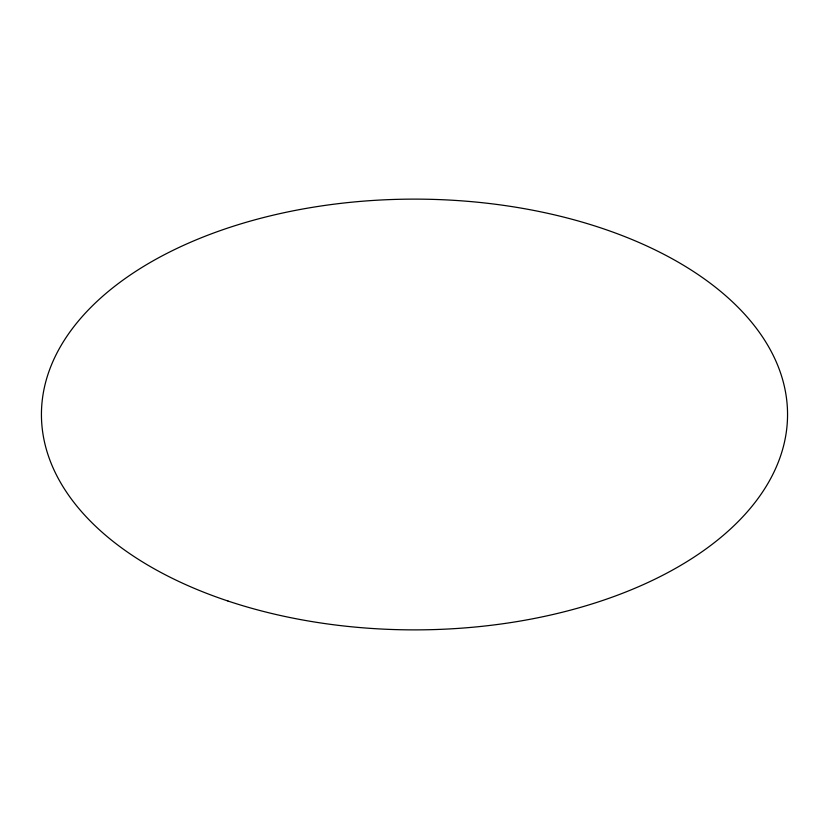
<?xml version="1.0" encoding="UTF-8"?>
<svg xmlns="http://www.w3.org/2000/svg" width="829" height="829" viewBox="0 0 829 829"><rect width="100%" height="100%" fill="white"/><g stroke="black" fill="none" stroke-linecap="round" stroke-linejoin="round"><path stroke-width="1.24" d="M227.975 601.025A373.05 215.374 0 0 0 787.55 414.5A373.05 215.374 0 0 0 227.975 227.975A373.05 215.374 0 0 0 227.975 601.025"/></g></svg>
